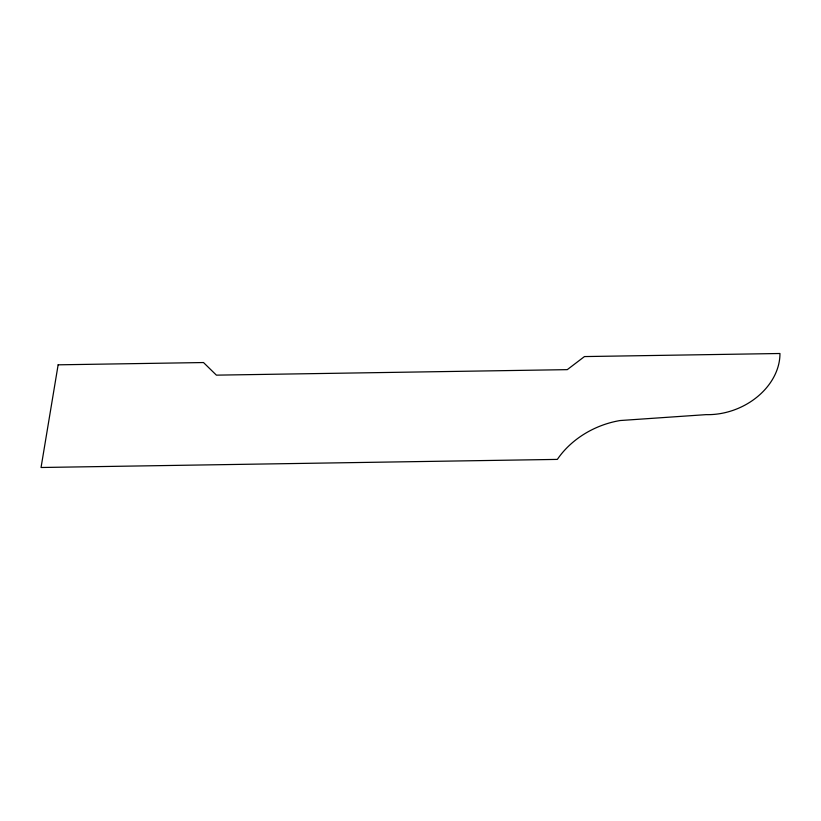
<?xml version="1.0" encoding="UTF-8"?>
<svg xmlns="http://www.w3.org/2000/svg" width="821" height="821" viewBox="0 0 821 821"><rect width="100%" height="100%" fill="white"/><g stroke="black" fill="none" stroke-linecap="round" stroke-linejoin="round"><path stroke-width="1.23" d="M58.137 364.822L41.05 467.498L557.346 459.401A79.616 63.084 -21.6 0 1 620.101 420.537L706.142 414.636A63.812 50.553 -21.6 0 0 779.95 353.502L584.46 356.571L567.28 369.645L216.405 375.146L203.505 362.543L58.137 364.822"/></g></svg>
